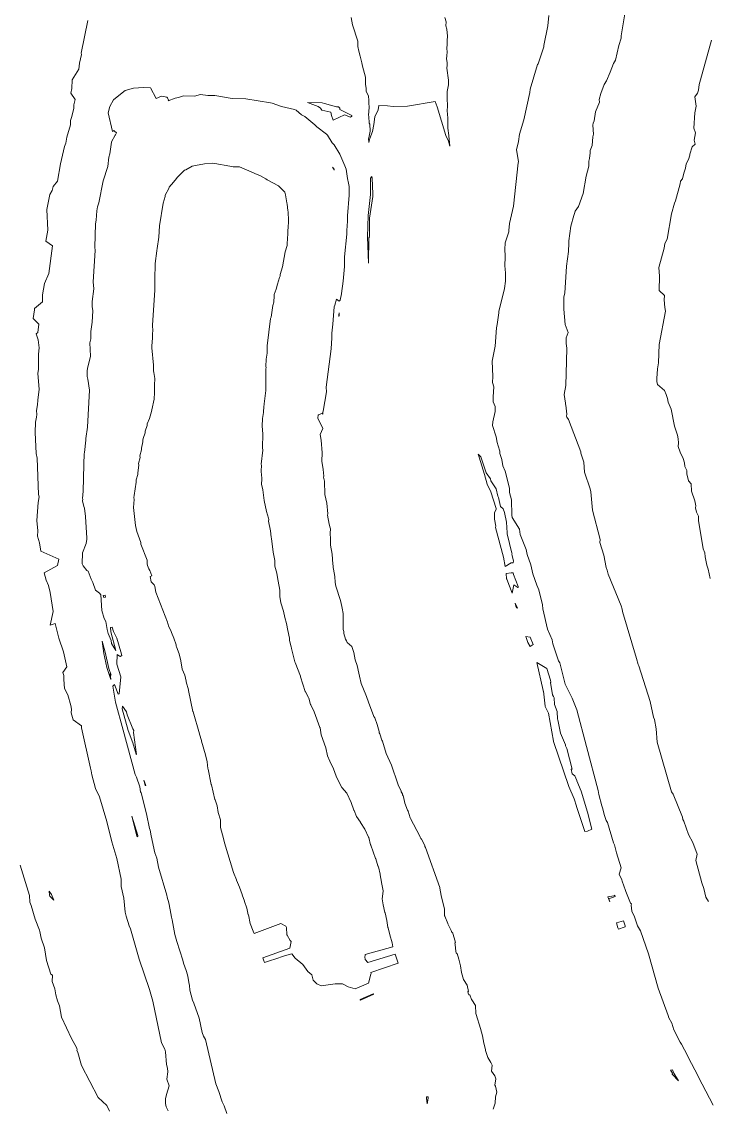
# Model space of a CAD drawing. Header units: metres. Extents: x 809241 to 811075, y 9156873 to 9158251.
# Drawn here: x 809711.3 to 809903.2, y 9157336.7 to 9157640 of the extents above; entities that cross this region are included whole.
import ezdxf

# ---------------------------------------------------------------- set-up
doc = ezdxf.new("R2010")
doc.units = ezdxf.units.M
doc.layers.add('C-TOPO-MAJR', color=9, linetype='Continuous')

msp = doc.modelspace()

# ---------------------------------------------------------------- linework, layer by layer
at = {"layer": 'C-TOPO-MAJR', "color": 9, "linetype": 'Continuous', "lineweight": 5}
for points, elevation in [([(809903.24, 9157394.17), (809902.5, 9157395.42), (809901.89, 9157397.78), (809901.32, 9157399.35), (809899.72, 9157405.62), (809900.05, 9157407.4), (809898.88, 9157410.67), (809897.68, 9157412.89), (809896.36, 9157416.57), (809896.08, 9157417.05), (809895.99, 9157417.73), (809893.34, 9157424.19), (809892.93, 9157424.81), (809888.9, 9157438.71), (809888.63, 9157442.42), (809888.11, 9157445.04), (809887.85, 9157445.62), (809886.91, 9157450), (809883.74, 9157460.05), (809883.58, 9157460.36), (809883.07, 9157462.09), (809879.19, 9157475.15), (809879.1, 9157475.82), (809878.78, 9157476.8), (809875.19, 9157485.64), (809874.95, 9157486.72), (809874.66, 9157487.51), (809874.01, 9157490.95), (809872.88, 9157494.49), (809872.92, 9157495.34), (809870.78, 9157503.51), (809870.34, 9157508.59), (809870.17, 9157509.45), (809868.54, 9157514.09), (809868.36, 9157516.91), (809867.54, 9157519.44), (809867.52, 9157519.75), (809864.09, 9157528.82), (809863.61, 9157529.51), (809863.54, 9157529.73), (809863.61, 9157530.29), (809863.31, 9157532.86), (809863.24, 9157533.15), (809863.28, 9157533.41), (809862.88, 9157535.83), (809863.35, 9157538.31), (809863.33, 9157538.69), (809863.44, 9157541.36), (809863.41, 9157541.55), (809863.62, 9157548.72), (809863.49, 9157550.06), (809863.45, 9157551.62), (809864, 9157553.13), (809863.15, 9157555.36), (809862.76, 9157559.64), (809862.83, 9157560.1), (809862.75, 9157560.81), (809862.84, 9157563.13), (809863.03, 9157564.16), (809863.52, 9157571.62), (809864.1, 9157575.76), (809864.11, 9157576.65), (809864.23, 9157577.19), (809864.18, 9157578.71), (809864.71, 9157582.85), (809865.59, 9157585.78), (809865.73, 9157586.42), (809865.98, 9157587.02), (809866.9, 9157588.33), (809868.2, 9157591.93), (809869.02, 9157596.76), (809869.77, 9157599.61), (809869.79, 9157600.99), (809869.95, 9157601.71), (809870.2, 9157603.36), (809870.14, 9157603.99), (809870.68, 9157605.35), (809870.89, 9157607.84), (809871.04, 9157608.51), (809870.86, 9157611.04), (809870.96, 9157611.62), (809871.24, 9157612.26), (809871.61, 9157614.81), (809872.79, 9157617.49), (809872.71, 9157618.25), (809873.11, 9157619.92), (809874.06, 9157622.4), (809874.75, 9157623.46), (809875.79, 9157625.84), (809876.65, 9157628.24), (809877.21, 9157629.23), (809878.15, 9157633.31), (809878.85, 9157635.37), (809878.85, 9157636.03), (809880.42, 9157645.47)], 2670), ([(809904.57, 9157337.23), (809900.43, 9157345.05), (809900.34, 9157345.34), (809897.52, 9157350.64), (809897.33, 9157351.15), (809895.7, 9157354.3), (809895.28, 9157354.85), (809893.56, 9157358.3), (809892.95, 9157360.14), (809892.14, 9157361.7), (809891.98, 9157362.31), (809889.13, 9157369.95), (809886.46, 9157379.55), (809884.25, 9157386), (809883.38, 9157387.34), (809882.56, 9157389.9), (809881.81, 9157391.48), (809881.6, 9157393.12), (809881.67, 9157393.51), (809881.39, 9157393.74), (809880.16, 9157396.98), (809880.04, 9157397.23), (809879.09, 9157399.88), (809879.05, 9157400.25), (809878.27, 9157401.83), (809878.86, 9157403.56), (809877.51, 9157407.78), (809876.97, 9157410.04), (809876.66, 9157410.57), (809874.97, 9157416.21), (809874.66, 9157416.76), (809874.1, 9157418.45), (809873.72, 9157420.07), (809873.4, 9157420.93), (809872.61, 9157424.02), (809872.42, 9157425.21), (809869.14, 9157437.45), (809866.39, 9157447.7), (809865.12, 9157450.97), (809863.21, 9157454.87), (809861.64, 9157460.87), (809861.29, 9157461.38), (809859.73, 9157466.11), (809859.55, 9157467.29), (809858.27, 9157470.25), (809856.93, 9157475.95), (809856.79, 9157477.02), (809855.85, 9157481.25), (809855.24, 9157482.57), (809854.15, 9157485.69), (809853.57, 9157488.2), (809852.59, 9157491.13), (809852.28, 9157492.54), (809850.61, 9157496.74), (809850.42, 9157498.2), (809848.35, 9157501.42), (809848.23, 9157502.12), (809848.18, 9157506.35), (809847.65, 9157508.46), (809847.6, 9157509.68), (809846.4, 9157514.4), (809845.77, 9157515.92), (809845.5, 9157517.67), (809844.91, 9157519.28), (809844.94, 9157520.01), (809844.42, 9157521.46), (809844.14, 9157522.42), (809843.88, 9157523.99), (809842.89, 9157527.15), (809842.94, 9157528.19), (809843.56, 9157531.03), (809843.61, 9157532.46), (809843.09, 9157533.79), (809843.04, 9157535.15), (809843.25, 9157537.91), (809842.88, 9157539.17), (809842.92, 9157540.8), (809842.75, 9157545.08), (809843.56, 9157549.3), (809843.98, 9157554.46), (809844.2, 9157555.37), (809844.65, 9157558.66), (809844.62, 9157558.96), (809846.24, 9157565.46), (809846.52, 9157567.47), (809846.48, 9157567.99), (809846.45, 9157570.1), (809846.4, 9157570.46), (809846.3, 9157572.09), (809846.36, 9157573.91), (809846.41, 9157574.24), (809846.37, 9157574.56), (809846.26, 9157576.3), (809846.39, 9157578.2), (809847.39, 9157581.29), (809847.46, 9157581.61), (809847.63, 9157583.55), (809848.76, 9157588.44), (809849.99, 9157600.49), (809850.11, 9157600.83), (809849.6, 9157604.28), (809849.63, 9157604.49), (809850.14, 9157606.5), (809850.42, 9157608.52), (809851.6, 9157612.5), (809853.3, 9157620.18), (809853.37, 9157621.1), (809855.48, 9157627.97), (809855.62, 9157628.22), (809857.18, 9157632.95), (809857.18, 9157633.27), (809858.34, 9157638.8), (809858.61, 9157641.73)], 2680), ([(809752.26, 9157335.64), (809751.62, 9157336.79), (809751.51, 9157337.75), (809751.48, 9157339.02), (809751.71, 9157340.27), (809752.45, 9157342.68), (809751.84, 9157344.52), (809752.14, 9157346.58), (809752.05, 9157347.58), (809751.71, 9157348.6), (809751.46, 9157352.17), (809751.26, 9157352.95), (809750.37, 9157354.66), (809747.94, 9157366.31), (809747.04, 9157369.59), (809744.11, 9157378.01), (809741.7, 9157386.5), (809741.32, 9157387.39), (809740.44, 9157390.02), (809740.17, 9157391.15), (809739.78, 9157395.12), (809739.07, 9157398.33), (809739.05, 9157400.43), (809737.89, 9157406.16), (809736.5, 9157410.79), (809735.11, 9157416.48), (809732.99, 9157423.4), (809731.95, 9157425.71), (809730.88, 9157429.52), (809730.73, 9157430.65), (809730.48, 9157431.46), (809728.03, 9157442.72), (809727.97, 9157443.25), (809725.71, 9157444.95), (809725.08, 9157446.88), (809725.19, 9157447.94), (809725.03, 9157448.93), (809724.13, 9157451.93), (809723.26, 9157453.69), (809723.01, 9157456.2), (809723.03, 9157457.3), (809722.74, 9157458.14), (809723.85, 9157459.68), (809722.97, 9157463.9), (809721.67, 9157467.78), (809720.66, 9157471.86), (809719.24, 9157471.35), (809720.07, 9157475.2), (809719.26, 9157480.46), (809718.79, 9157482.49), (809718.09, 9157483.92), (809717.57, 9157486.01), (809721.33, 9157487.99), (809721.64, 9157489.77), (809716.6, 9157492.02), (809716.23, 9157494.41), (809715.66, 9157496.24), (809715.75, 9157497.68), (809715.49, 9157500.59), (809715.89, 9157505.68), (809716.14, 9157507.25), (809716, 9157507.83), (809715.61, 9157518.06), (809715.32, 9157519.36), (809715.04, 9157525.21), (809715.16, 9157528.11), (809715.43, 9157529.45), (809715.51, 9157530.24), (809715.41, 9157531.35), (809715.71, 9157532.89), (809715.79, 9157534.25), (809716.14, 9157537.34), (809715.77, 9157541.65), (809715.94, 9157542.88), (809715.98, 9157547.11), (809716.13, 9157548.88), (809715.89, 9157551.11), (809715.34, 9157552.73), (809715.8, 9157553.17), (809716.06, 9157555.45), (809714.53, 9157557.04), (809714.86, 9157559.42), (809714.89, 9157559.8), (809717.11, 9157561.73), (809717.09, 9157563.64), (809717.69, 9157566.83), (809718.86, 9157569.6), (809719.86, 9157577.3), (809718.03, 9157578.67), (809718.57, 9157581.76), (809718.35, 9157587.45), (809719.19, 9157591.69), (809719.75, 9157592.8), (809720.12, 9157593.95), (809721.31, 9157595.42), (809722.09, 9157600.26), (809723.24, 9157605.11), (809723.6, 9157606), (809723.92, 9157607.68), (809724.9, 9157611.13), (809724.95, 9157612.4), (809725.29, 9157613.45), (809725.84, 9157615.83), (809725.89, 9157616.73), (809726.19, 9157618.23), (809725.03, 9157620.04), (809725.32, 9157621.34), (809725.4, 9157623.73), (809727.27, 9157626.74), (809727.41, 9157628.37), (809727.96, 9157630.81), (809727.86, 9157631.21), (809729.76, 9157640.31)], 2690), ([(809803.32, 9157641.1), (809803.72, 9157639.13), (809805.23, 9157634.53), (809805.23, 9157632.99), (809805.49, 9157631.74), (809805.92, 9157630.34), (809806.06, 9157629.56), (809806.36, 9157628.51), (809806.55, 9157627.53), (809807.39, 9157624.47), (809807.37, 9157622.41), (809807.55, 9157621.42), (809807.54, 9157620.48), (809808.23, 9157619.27), (809808.34, 9157617.98), (809808.28, 9157617.28), (809808.41, 9157615.95), (809808.19, 9157613.86), (809808.3, 9157613.5), (809808.39, 9157611.63), (809808.6, 9157611.37), (809808.67, 9157609.37), (809808.32, 9157607.52), (809808.21, 9157607.33), (809808.33, 9157606.21), (809808.55, 9157607.31), (809809.29, 9157609.28), (809809.7, 9157611.2), (809809.99, 9157613.35), (809810.95, 9157615.35), (809811.11, 9157616.53), (809813.47, 9157616.46), (809815.11, 9157616.23), (809819.06, 9157616.37), (809826.86, 9157617.64), (809827.43, 9157616.13), (809829.82, 9157608.14), (809830.59, 9157606.62), (809830.89, 9157605.2), (809830.64, 9157608.05), (809830.66, 9157608.19), (809830.38, 9157610.22), (809830.35, 9157611.99), (809830.39, 9157612.46), (809830.36, 9157612.69), (809830.32, 9157614.44), (809830.17, 9157614.77), (809830.29, 9157616.6), (809830.16, 9157618.36), (809830.21, 9157618.94), (809830.2, 9157620.42), (809830.54, 9157622.33), (809830.54, 9157623.59), (809830.12, 9157626.99), (809830.2, 9157627.78), (809830.21, 9157628.57), (809829.99, 9157629.58), (809830.13, 9157630.46), (809830.16, 9157631.58), (809830.11, 9157632.46), (809830.23, 9157633.71), (809830.15, 9157634.69), (809830.25, 9157635.9), (809830.06, 9157637.9), (809829.8, 9157638.85), (809829.88, 9157639.94), (809829.57, 9157641.16)], 2690), ([(809903.71, 9157484.41), (809903.13, 9157487.05), (809902.78, 9157488.15), (809902.3, 9157490.46), (809902.24, 9157491.57), (809901.75, 9157492.68), (809900.45, 9157500.6), (809900.42, 9157501.84), (809899.84, 9157502.89), (809899.62, 9157504.14), (809899.73, 9157504.75), (809899.39, 9157506.14), (809898.45, 9157508.84), (809898.36, 9157510.88), (809897.67, 9157511.66), (809897.19, 9157513.67), (809897.2, 9157514.62), (809896.6, 9157515.66), (809896.52, 9157516.74), (809896.14, 9157517.95), (809895.29, 9157519.7), (809894.76, 9157521.26), (809894.84, 9157522.35), (809894.79, 9157523.4), (809894.56, 9157524.48), (809893.71, 9157526.97), (809892.8, 9157531.71), (809891.97, 9157533.64), (809891.81, 9157534.65), (809891.43, 9157535.85), (809890.95, 9157536.96), (809888.97, 9157538.6), (809888.81, 9157539.41), (809888.74, 9157540.24), (809888.98, 9157542.96), (809889.29, 9157544.7), (809889.42, 9157549.77), (809891.24, 9157559.05), (809891, 9157560.14), (809890.81, 9157562.27), (809890.93, 9157563.43), (809889.42, 9157564.82), (809889.52, 9157568.83), (809889.32, 9157571.28), (809890.87, 9157576.67), (809891.03, 9157578.01), (809891.65, 9157579.24), (809892.91, 9157586.26), (809893.73, 9157589.25), (809894.03, 9157589.96), (809895.29, 9157594.67), (809895.36, 9157595.44), (809895.99, 9157596.09), (809896.36, 9157597.69), (809896.8, 9157599.01), (809896.99, 9157600.26), (809897.62, 9157601.44), (809898, 9157602.66), (809898.01, 9157602.93), (809898.66, 9157605), (809899.48, 9157605.76), (809899.24, 9157606.83), (809899.55, 9157608.91), (809899.1, 9157610.26), (809899.39, 9157614.54), (809899.82, 9157616.35), (809899.37, 9157618.97), (809900.18, 9157619.96), (809900.41, 9157620.82), (809900.61, 9157622.45), (809901.02, 9157623.69), (809904.1, 9157634.79)], 2660), ([(809843.03, 9157336.17), (809843.62, 9157337.81), (809843.68, 9157339.57), (809844.09, 9157340.93), (809843.7, 9157342.58), (809843.47, 9157342.87), (809843.82, 9157344.63), (809843.52, 9157345.44), (809842.55, 9157346.75), (809842.76, 9157348.42), (809842.42, 9157349.15), (809841.53, 9157350.58), (809840.94, 9157352.51), (809840.94, 9157352.83), (809840.45, 9157354.61), (809840.09, 9157356.67), (809839.55, 9157358.71), (809838.3, 9157362.64), (809838.19, 9157362.85), (809838.07, 9157365.12), (809837.07, 9157366.66), (809837.02, 9157366.79), (809836.48, 9157368.11), (809836.29, 9157368.05), (809836.1, 9157368.53), (809835.99, 9157369), (809836.14, 9157369.05), (809836.18, 9157369.06), (809835.81, 9157370.75), (809834.78, 9157372.34), (809834.22, 9157374.29), (809833.89, 9157376.22), (809833.45, 9157378.05), (809832.96, 9157379.59), (809832.82, 9157379.57), (809832.76, 9157379.56), (809832.6, 9157380.17), (809832.43, 9157382.15), (809832.3, 9157382.62), (809832.5, 9157382.67), (809831.69, 9157385.59), (809831.5, 9157385.54), (809831.33, 9157386.1), (809830.41, 9157387.95), (809830.41, 9157387.97), (809830.4, 9157388), (809829.52, 9157390.04), (809829.48, 9157390.18), (809829.44, 9157392.07), (809828.54, 9157395.71), (809828.5, 9157395.86), (809828.13, 9157397.91), (809828.12, 9157397.97), (809828.1, 9157398.03), (809824.11, 9157409.28), (809823.99, 9157409.5), (809823.97, 9157409.77), (809823.01, 9157411.6), (809822.86, 9157411.78), (809822.76, 9157411.98), (809822.6, 9157412.18), (809822.51, 9157412.39), (809819.94, 9157417.33), (809819.84, 9157417.57), (809819.27, 9157419.43), (809819.13, 9157419.66), (809818.37, 9157421.66), (809817.97, 9157423.4), (809817.89, 9157423.68), (809817.74, 9157423.94), (809817.67, 9157424.2), (809817.37, 9157424.79), (809817.3, 9157425.02), (809816.52, 9157426.73), (809816.44, 9157427.02), (809814.6, 9157432.21), (809813.18, 9157435.54), (809812.08, 9157438.97), (809811.91, 9157439.27), (809811.39, 9157440.99), (809811.23, 9157441.31), (809811.16, 9157441.69), (809810.66, 9157443.58), (809809.93, 9157445.51), (809809.69, 9157445.84), (809808.16, 9157449.82), (809807.67, 9157451.48), (809807.45, 9157451.88), (809806.12, 9157455.1), (809806, 9157455.92), (809805.83, 9157456.29), (809805.54, 9157457.99), (809805.08, 9157460.14), (809804.51, 9157461.66), (809804.07, 9157463.69), (809803.55, 9157465.38), (809802.23, 9157466.5), (809802.04, 9157466.98), (809801.79, 9157467.45), (809801.32, 9157469.07), (809801.3, 9157469.62), (809801.09, 9157470.11), (809801.08, 9157474.13), (809801.12, 9157474.59), (809800.84, 9157476.13), (809800.71, 9157476.58), (809800.4, 9157478.23), (809799.12, 9157482.27), (809798.93, 9157483.28), (809798.84, 9157484.92), (809798.41, 9157486.99), (809798.35, 9157487.49), (809798.34, 9157487.96), (809798.23, 9157488.38), (809798.06, 9157491.24), (809797.62, 9157493.67), (809797.62, 9157495.41), (809797.48, 9157497.07), (809797.6, 9157498.24), (809797.39, 9157498.84), (809797.33, 9157499.26), (809797.22, 9157499.61), (809796.79, 9157502.1), (809796.84, 9157502.49), (809796.54, 9157505.44), (809796.03, 9157507.9), (809795.91, 9157511.62), (809795.66, 9157512.74), (809795.75, 9157513.03), (809795.58, 9157514.9), (809795.16, 9157517.22), (809795.25, 9157519.52), (809794.94, 9157523.08), (809794.7, 9157524.6), (809795.41, 9157526.3), (809794.06, 9157529.22), (809794.1, 9157530.11), (809794.33, 9157530.17), (809795.25, 9157530.63), (809795.41, 9157530.29), (809795.42, 9157530.75), (809795.47, 9157530.9), (809795.49, 9157531.16), (809796.48, 9157536.58), (809796.41, 9157537.9), (809797.81, 9157548.58), (809797.98, 9157551.61), (809797.96, 9157552.9), (809798.24, 9157555.5), (809798.63, 9157560.26), (809798.84, 9157560.73), (809799.24, 9157562.42), (809799.99, 9157561.86), (809800.29, 9157562.12), (809800.62, 9157563.89), (809800.62, 9157564.06), (809801.17, 9157567.51), (809801.47, 9157571.59), (809801.49, 9157574.29), (809802.14, 9157580.58), (809802.14, 9157581.61), (809802.36, 9157584.21), (809802.33, 9157585.73), (809802.81, 9157591.52), (809802.77, 9157593.91), (809802.65, 9157594.82), (809802.32, 9157596.18), (809801.92, 9157598.72), (809801.58, 9157599.71), (809800.15, 9157602.92), (809798.58, 9157605.52), (809798.07, 9157606.15), (809796.72, 9157608.28), (809796.48, 9157608.53), (809793.78, 9157610.57), (809793.2, 9157611.14), (809790.38, 9157613.45), (809789.51, 9157613.96), (809787.95, 9157615.23), (809787.49, 9157615.43), (809783.86, 9157616.3), (809781.3, 9157617.21), (809780.84, 9157617.34), (809773.89, 9157618.39), (809770.14, 9157618.49), (809765.29, 9157619.31), (809763.26, 9157619.38), (809761.27, 9157619.64), (809759.56, 9157619.13), (809756.54, 9157619.27), (809755.14, 9157618.78), (809754.2, 9157618.61), (809752.24, 9157617.81), (809752.28, 9157618.01), (809751.99, 9157618.71), (809751.86, 9157618.92), (809750.31, 9157619.18), (809748.87, 9157618.47), (809747.25, 9157621.48), (809745.3, 9157621.55), (809745.3, 9157621.55), (809742.57, 9157621.36), (809740.2, 9157620.72), (809739.32, 9157620.07), (809736.98, 9157618.15), (809735.95, 9157616.27), (809735.47, 9157614.53), (809736.7, 9157609.32), (809737.04, 9157609.55), (809737.22, 9157609.34), (809737.81, 9157608.92), (809737.46, 9157608.32), (809737.43, 9157608.25), (809736.42, 9157606.36), (809736.39, 9157606.29), (809735.91, 9157603.08), (809735.61, 9157602.11), (809735.35, 9157599.49), (809734.02, 9157595.49), (809732.85, 9157589.32), (809732.47, 9157588.22), (809732.28, 9157587.15), (809732.1, 9157584.53), (809731.89, 9157583.5), (809731.72, 9157577.01), (809731.77, 9157576.05), (809731.29, 9157567.32), (809731.41, 9157565.3), (809731.01, 9157561.79), (809730.95, 9157560.36), (809731.12, 9157559.15), (809730.97, 9157556.02), (809730.59, 9157553.38), (809730.57, 9157551.38), (809730.32, 9157550.28), (809730.5, 9157546.56), (809729.67, 9157543.09), (809729.6, 9157542.4), (809729.62, 9157540.8), (809729.81, 9157540.1), (809730.21, 9157537), (809729.69, 9157526.7), (809729.22, 9157523.52), (809729.23, 9157523.08), (809728.85, 9157519.6), (809728.76, 9157519.22), (809728.68, 9157516.37), (809728.63, 9157516.12), (809728.47, 9157508.82), (809728.26, 9157506.73), (809728.36, 9157506.56), (809728.3, 9157506.14), (809728.68, 9157504.49), (809728.83, 9157504.08), (809729.08, 9157501.74), (809729.49, 9157495.71), (809729.48, 9157495.36), (809729.34, 9157494.14), (809728.29, 9157491.55), (809728.15, 9157488.49), (809728.43, 9157487.98), (809729.46, 9157486.67), (809729.89, 9157486.48), (809730.71, 9157484.22), (809731.19, 9157483.32), (809731.87, 9157481.19), (809733.04, 9157480.33), (809733.36, 9157479.84), (809733.72, 9157475.42), (809734.32, 9157473.22), (809734.81, 9157472.37), (809735.15, 9157470.13), (809735.44, 9157469.05), (809736.27, 9157467.05), (809736.39, 9157466.27), (809737.55, 9157464.33), (809736.16, 9157469.49), (809736.06, 9157470.67), (809736.24, 9157470.72), (809736.55, 9157470.78), (809736.96, 9157469.55), (809737.89, 9157467.69), (809739.02, 9157463.9), (809739.24, 9157462.87), (809738.8, 9157462.64), (809738.62, 9157462.67), (809738, 9157463.18), (809737.91, 9157460.49), (809738.97, 9157456.9), (809738.48, 9157452.14), (809738.2, 9157452.09), (809737.23, 9157454.77), (809737.18, 9157454.78), (809736.74, 9157454.36), (809737.45, 9157449.88), (809739.6, 9157442.01), (809743, 9157429.69), (809743.32, 9157428.94), (809744.28, 9157426.19), (809744.49, 9157424.81), (809744.65, 9157424.55), (809746.14, 9157418.62), (809747.03, 9157414.54), (809747.19, 9157414.11), (809747.42, 9157412.48), (809748.47, 9157407.77), (809749.01, 9157406.25), (809749.48, 9157403.77), (809751.87, 9157395.94), (809751.89, 9157395.41), (809752.42, 9157393.82), (809752.74, 9157391.79), (809753.13, 9157389.75), (809753.36, 9157389.08), (809754.05, 9157384.97), (809754.47, 9157383.65), (809754.62, 9157382.98), (809756.35, 9157377.74), (809756.5, 9157376.9), (809757.25, 9157374.93), (809757.61, 9157373.68), (809757.79, 9157372.77), (809757.95, 9157371.53), (809758.14, 9157370.72), (809758.28, 9157369.41), (809759.04, 9157366.63), (809759.4, 9157365.8), (809760.84, 9157361.6), (809761.75, 9157357.56), (809762.11, 9157356.57), (809762.62, 9157355.57), (809765.51, 9157343.21), (809766.38, 9157341.1), (809767.34, 9157338.16), (809767.86, 9157337.09), (809768.6, 9157334.95)], 2690), ([(809735.79, 9157335.55), (809735.1, 9157337.19), (809732.67, 9157339.44), (809728, 9157348.31), (809726.98, 9157351.97), (809726.69, 9157352.61), (809726.82, 9157352.83), (809726.61, 9157353.36), (809725.23, 9157355.85), (809722.45, 9157361.82), (809721.87, 9157365.03), (809721.29, 9157366.37), (809720.82, 9157368.1), (809720.53, 9157369.74), (809719.8, 9157371.83), (809719.87, 9157373.57), (809719.45, 9157373.89), (809718.2, 9157377.67), (809717.62, 9157381.19), (809716.75, 9157383.9), (809716.34, 9157385.75), (809716.21, 9157386.18), (809715.02, 9157389.19), (809713.95, 9157393.05), (809713.6, 9157393.97), (809713.49, 9157395.83), (809710.89, 9157404.34)], 2700)]:
    msp.add_lwpolyline(points, dxfattribs=dict(at, elevation=elevation))
for points, elevation in [([(809801.52, 9157613.95), (809803.16, 9157613.31), (809803.57, 9157613.54), (809803.51, 9157613.74), (809800.15, 9157615.44), (809800.19, 9157615.77), (809799.81, 9157616.13), (809799.27, 9157616.19), (809795.92, 9157617.09), (809795.3, 9157617.34), (809791.14, 9157617.38), (809794.18, 9157616.26), (809794.78, 9157615.84), (809795.18, 9157615.21), (809797.69, 9157614.65), (809797.9, 9157613.73), (809798.36, 9157612.48), (809801.52, 9157613.95)], 2690), ([(809761.01, 9157440.93), (809761.51, 9157439.11), (809761.52, 9157438.97), (809762.64, 9157435.15), (809763.07, 9157433.23), (809763.31, 9157431.28), (809763.36, 9157431.16), (809764.27, 9157426.89), (809764.3, 9157426.74), (809765.3, 9157422.68), (809765.37, 9157422.54), (809765.94, 9157420.86), (809766.18, 9157419.04), (809766.85, 9157416.95), (809766.83, 9157415.11), (809766.86, 9157414.88), (809767.37, 9157412.79), (809767.47, 9157412.55), (809767.92, 9157410.57), (809770.52, 9157402.23), (809771.31, 9157400.24), (809771.35, 9157400.12), (809772.15, 9157398.2), (809772.86, 9157396.16), (809772.89, 9157396.05), (809773.56, 9157394.24), (809773.58, 9157394.14), (809774.17, 9157392.33), (809774.61, 9157390.43), (809774.62, 9157390.41), (809775.11, 9157388.04), (809775.95, 9157385.89), (809775.95, 9157385.86), (809776.24, 9157385.24), (809783.74, 9157388.04), (809785.12, 9157387.23), (809785.27, 9157386.9), (809785.35, 9157384.88), (809785.46, 9157384.73), (809786.34, 9157383.23), (809786.55, 9157383), (809786.25, 9157381.08), (809778.71, 9157378.4), (809778.86, 9157377.88), (809778.87, 9157377.86), (809779.15, 9157377.12), (809780.8, 9157377.69), (809782.01, 9157378.01), (809784.76, 9157378.96), (809786.79, 9157379.5), (809787.75, 9157378.29), (809789.82, 9157376.53), (809791.24, 9157374.65), (809792.36, 9157373.65), (809792.75, 9157372.18), (809793.81, 9157371.12), (809794.94, 9157370.61), (809798.9, 9157371.16), (809800.9, 9157371.12), (809802.51, 9157370.37), (809804.51, 9157369.74), (809808.18, 9157371.33), (809808.88, 9157373.86), (809808.92, 9157374.05), (809808.89, 9157374.33), (809816.47, 9157376.91), (809815.97, 9157378.58), (809815.63, 9157379.47), (809807.99, 9157377.08), (809807.29, 9157378), (809807.28, 9157378.28), (809807.22, 9157378.45), (809807.31, 9157379.34), (809815.02, 9157381.5), (809814.79, 9157382.66), (809814.15, 9157384.83), (809814.15, 9157384.84), (809813.66, 9157386.84), (809813.65, 9157386.87), (809813.34, 9157388.88), (809812.82, 9157391.04), (809812.81, 9157391.07), (809812.31, 9157393.21), (809812.05, 9157394.87), (809812.34, 9157397.04), (809812.3, 9157397.13), (809811.86, 9157399.49), (809811.8, 9157399.61), (809811.43, 9157401.64), (809811.42, 9157401.78), (809810.97, 9157403.88), (809810.91, 9157403.99), (809810.83, 9157404.09), (809810.22, 9157406.04), (809810.16, 9157406.14), (809808.84, 9157409.9), (809808.78, 9157409.98), (809808.29, 9157412.04), (809808.25, 9157412.15), (809807.17, 9157414.37), (809805.96, 9157416.22), (809805.93, 9157416.32), (809804.82, 9157417.92), (809804.19, 9157419.6), (809804.14, 9157419.69), (809803.38, 9157421.85), (809802.12, 9157424.42), (809800.75, 9157425.97), (809799.97, 9157427.43), (809799.18, 9157429.21), (809798.44, 9157431.23), (809797.4, 9157433.36), (809796.78, 9157434.9), (809796.28, 9157437.06), (809795.02, 9157440.77), (809794.69, 9157442.66), (809794.6, 9157442.81), (809792.99, 9157447.12), (809792.05, 9157449.13), (809792.02, 9157449.24), (809791.51, 9157450.93), (809791.46, 9157451.17), (809790.56, 9157452.71), (809790.51, 9157452.84), (809789.23, 9157456.97), (809789.19, 9157457.13), (809787.7, 9157460.92), (809787.62, 9157461.09), (809786.68, 9157464.82), (809786.67, 9157465.05), (809786.59, 9157465.26), (809786.14, 9157467.21), (809786.16, 9157467.72), (809785.62, 9157469.88), (809785.3, 9157471.79), (809784.78, 9157473.51), (809784.48, 9157475.26), (809783.73, 9157477.65), (809783.43, 9157479.36), (809783.4, 9157481.1), (809782.92, 9157483.69), (809782.9, 9157484.1), (809782.6, 9157485.92), (809782.06, 9157487.84), (809782.04, 9157489.43), (809781.54, 9157491.73), (809781.08, 9157495.58), (809780.97, 9157495.99), (809780.78, 9157497.75), (809780.27, 9157500.43), (809780.32, 9157500.86), (809780.27, 9157501.25), (809779.66, 9157503.12), (809779.03, 9157506.15), (809778.63, 9157509.22), (809778.27, 9157510.77), (809778.37, 9157512.19), (809778.33, 9157513.68), (809778.25, 9157514.04), (809778.2, 9157514.45), (809778.32, 9157515.97), (809778.23, 9157516.35), (809778.67, 9157520.26), (809778.57, 9157520.91), (809778.62, 9157522.7), (809778.66, 9157523.04), (809778.66, 9157524.84), (809778.5, 9157526.96), (809778.56, 9157529.07), (809778.88, 9157530.74), (809778.99, 9157532.56), (809779.07, 9157532.88), (809779.09, 9157533.2), (809779.52, 9157536.89), (809779.49, 9157541.86), (809779.54, 9157542.55), (809779.52, 9157542.98), (809779.59, 9157543.36), (809779.52, 9157543.64), (809779.64, 9157545.67), (809779.87, 9157547.37), (809779.9, 9157547.79), (809779.84, 9157549.4), (809780.84, 9157557.04), (809780.96, 9157557.45), (809781.49, 9157560.7), (809781.74, 9157561.61), (809781.82, 9157563.35), (809781.86, 9157563.71), (809782.42, 9157565.2), (809782.79, 9157566.66), (809783.36, 9157568.53), (809783.52, 9157568.91), (809783.54, 9157569.35), (809784.13, 9157571.48), (809784.9, 9157575.64), (809785.48, 9157577.41), (809785.59, 9157579.86), (809785.64, 9157580.19), (809785.7, 9157581.89), (809785.75, 9157582.21), (809785.89, 9157584.38), (809785.74, 9157586.85), (809785.67, 9157587.21), (809785.51, 9157588.98), (809785.42, 9157589.31), (809785.02, 9157591.57), (809784.78, 9157592.37), (809783.06, 9157594.07), (809779.85, 9157595.74), (809779.54, 9157596.06), (809778.05, 9157596.92), (809776.45, 9157597.52), (809776.08, 9157597.74), (809772.12, 9157599.42), (809770.4, 9157599.43), (809769.93, 9157599.52), (809769.46, 9157599.57), (809765.24, 9157600.38), (809764.74, 9157600.4), (809762.34, 9157600.24), (809759.85, 9157599.75), (809758.95, 9157599.64), (809757.17, 9157598.62), (809756.75, 9157598.44), (809754.77, 9157596.48), (809754.5, 9157596.16), (809753.75, 9157595.1), (809752.54, 9157593.75), (809752.4, 9157593.33), (809751.39, 9157591.52), (809751.35, 9157591.1), (809750.78, 9157589.26), (809749.82, 9157582.92), (809749.61, 9157579.78), (809749.13, 9157576.59), (809749.08, 9157576.07), (809748.83, 9157574.47), (809748.8, 9157573.91), (809748.55, 9157572.29), (809748.53, 9157568.01), (809748.48, 9157564.92), (809747.82, 9157555.14), (809747.97, 9157553.49), (809747.87, 9157552.96), (809747.86, 9157551.54), (809747.63, 9157549.37), (809747.64, 9157548.89), (809748.12, 9157544.04), (809748.12, 9157542.4), (809748.17, 9157541.91), (809748.52, 9157540.3), (809748.39, 9157538.38), (809748.42, 9157536.82), (809748.37, 9157536.33), (809748.34, 9157534.47), (809747.64, 9157531.51), (809747.56, 9157531.02), (809746.96, 9157529.12), (809746.35, 9157527.62), (809746.31, 9157527.14), (809745.8, 9157525.59), (809745.82, 9157525.13), (809745.24, 9157523.48), (809745.13, 9157523.03), (809745.1, 9157522.57), (809744.78, 9157520.79), (809744.77, 9157520.34), (809744.32, 9157518.68), (809744.36, 9157518.21), (809743.91, 9157516.49), (809744, 9157516.03), (809743.71, 9157513.92), (809743.72, 9157513.43), (809743.3, 9157511.93), (809743.25, 9157511.34), (809742.69, 9157507.62), (809742.66, 9157507.07), (809742.69, 9157506.49), (809742.55, 9157504.21), (809743.05, 9157499.22), (809743.45, 9157497.53), (809744.56, 9157494.46), (809744.53, 9157493.97), (809746.34, 9157489.55), (809746.36, 9157488.49), (809746.45, 9157488.03), (809746.81, 9157487.06), (809747.06, 9157486.6), (809747.67, 9157485.15), (809747.23, 9157484.99), (809747.5, 9157483.44), (809748.33, 9157482.67), (809748.49, 9157482.2), (809748.81, 9157480.6), (809752.07, 9157472.24), (809752.12, 9157471.86), (809752.25, 9157471.53), (809752.31, 9157471.19), (809753.07, 9157469.6), (809753.12, 9157469.3), (809753.79, 9157467.71), (809754.42, 9157465.83), (809754.44, 9157465.6), (809754.49, 9157465.52), (809754.5, 9157465.27), (809755.25, 9157463.36), (809755.76, 9157461.43), (809756.12, 9157459.11), (809756.83, 9157457.43), (809757.26, 9157455.69), (809757.29, 9157455.49), (809757.86, 9157453.28), (809757.91, 9157453.13), (809759.12, 9157447.26), (809759.16, 9157447.15), (809760.97, 9157441.04), (809761.01, 9157440.93)], 2700), ([(809798.14, 9157599.32), (809798.53, 9157598.77), (809798.63, 9157598.5), (809798.64, 9157598.64), (809798.59, 9157598.74), (809798.14, 9157599.32)], 2690), ([(809807.89, 9157579.82), (809808.17, 9157572.51), (809808.32, 9157579.66), (809808.43, 9157579.64), (809808.44, 9157579.73), (809808.41, 9157579.86), (809808.44, 9157580.01), (809808.48, 9157585.06), (809809.43, 9157591.14), (809809.42, 9157591.86), (809809.2, 9157596.25), (809809.1, 9157596.68), (809808.72, 9157596.26), (809808.74, 9157591.65), (809808.11, 9157585.85), (809807.89, 9157579.82)], 2690), ([(809799.98, 9157557.86), (809799.99, 9157557.89), (809800.01, 9157558.64), (809799.88, 9157558.1), (809799.9, 9157557.75), (809799.95, 9157557.62), (809799.98, 9157557.86)], 2690), ([(809840.6, 9157513.42), (809841.38, 9157510.75), (809842.43, 9157508.63), (809843.9, 9157503.93), (809843.93, 9157503.78), (809843.38, 9157502.73), (809843.4, 9157500.99), (809843.77, 9157499.03), (809843.71, 9157498.61), (809845.94, 9157490.4), (809846.4, 9157487.79), (809848.1, 9157488.74), (809848.65, 9157488.75), (809848.74, 9157489.32), (809848.23, 9157491.15), (809848.31, 9157491.26), (809848.24, 9157491.45), (809847, 9157496.89), (809846.97, 9157497.15), (809846.75, 9157500.1), (809846.18, 9157502.87), (809845.86, 9157503.91), (809845.14, 9157504.56), (809844.54, 9157507.05), (809844.35, 9157507.38), (809843.87, 9157509.46), (809842.42, 9157511.7), (809842.28, 9157512.22), (809841.07, 9157513.93), (809839.56, 9157518.44), (809838.85, 9157519.12), (809839.15, 9157518.3), (809840.6, 9157513.42)], 2680), ([(809846.81, 9157484.29), (809846.83, 9157484.24), (809848.35, 9157480.35), (809848.82, 9157482.68), (809849.98, 9157481.92), (809850.11, 9157482.02), (809850.07, 9157482.2), (809848.76, 9157485.5), (809848.76, 9157485.53), (809848.74, 9157485.56), (809848.64, 9157485.96), (809848.11, 9157485.95), (809846.66, 9157485.8), (809846.81, 9157484.29)], 2680), ([(809734.21, 9157479.12), (809734.7, 9157479.22), (809734.62, 9157479.65), (809734.59, 9157479.72), (809734.1, 9157479.63), (809734.02, 9157479.65), (809734.12, 9157479.4), (809734.21, 9157479.12)], 2690), ([(809849.41, 9157476.64), (809849.54, 9157476.21), (809849.88, 9157476.14), (809849.24, 9157477.48), (809849.4, 9157476.64), (809849.4, 9157476.64), (809849.41, 9157476.64)], 2680), ([(809734.27, 9157463.42), (809735.04, 9157459.54), (809736.22, 9157456.2), (809735.96, 9157457.84), (809736.32, 9157457.43), (809735.67, 9157459.27), (809734.63, 9157463.83), (809733.8, 9157466.93), (809734.27, 9157463.42)], 2690), ([(809852.69, 9157466.54), (809852.7, 9157466.53), (809853.41, 9157465.36), (809854.23, 9157466.01), (809853.4, 9157467.98), (809852.14, 9157468.17), (809852.69, 9157466.54)], 2680), ([(809866.38, 9157420.71), (809868.64, 9157413.74), (809869.43, 9157413.8), (809870.58, 9157414.35), (809869.41, 9157419.14), (809867.62, 9157424.96), (809866.42, 9157427.92), (809866.42, 9157427.93), (809866.41, 9157427.98), (809865.85, 9157429.29), (809865.09, 9157429.8), (809864.87, 9157431.11), (809865.13, 9157431.12), (809863.68, 9157436.88), (809863.28, 9157437.7), (809863.24, 9157437.93), (809861.84, 9157441.16), (809861.13, 9157444.95), (809861.05, 9157445.13), (809860.89, 9157447.23), (809860.22, 9157449.19), (809860.1, 9157451.05), (809859.95, 9157451.44), (809859.65, 9157451.89), (809859.05, 9157455.31), (809859.19, 9157455.45), (809859.03, 9157455.98), (809858.05, 9157459.3), (809858.04, 9157459.3), (809855.22, 9157460.92), (809857.03, 9157453.1), (809857.03, 9157453.04), (809857.04, 9157452.99), (809857.06, 9157452.94), (809857.07, 9157452.9), (809857.54, 9157448.77), (809857.58, 9157448.66), (809858.51, 9157446.79), (809859.91, 9157438.92), (809859.91, 9157438.87), (809864.16, 9157426.29), (809865.67, 9157422.85), (809866.35, 9157420.76), (809866.38, 9157420.71)], 2680), ([(809740.99, 9157441.92), (809742.35, 9157438.48), (809743.27, 9157435.35), (809743.33, 9157435.22), (809742.57, 9157441.42), (809742.63, 9157441.97), (809742.31, 9157442.38), (809740.75, 9157446.3), (809740.61, 9157447.17), (809739.43, 9157448.78), (809739.38, 9157447.96), (809740.99, 9157441.92)], 2690), ([(809745.86, 9157426.56), (809745.96, 9157426.59), (809745.95, 9157426.7), (809745.91, 9157426.86), (809745.45, 9157428.04), (809745.7, 9157426.98), (809745.81, 9157426.64), (809745.86, 9157426.56)], 2690), ([(809743.47, 9157412.55), (809743.57, 9157412.27), (809743.73, 9157412.33), (809743.73, 9157412.44), (809743.7, 9157412.56), (809742.04, 9157418.03), (809743.47, 9157412.55)], 2690), ([(809719.18, 9157395.66), (809720.3, 9157394.5), (809719.58, 9157396.09), (809718.99, 9157397.08), (809719.05, 9157395.92), (809719.18, 9157395.66)], 2700), ([(809876.79, 9157395.77), (809875.13, 9157395.49), (809875.61, 9157394.06), (809875.37, 9157394.94), (809877.18, 9157395.57), (809877.17, 9157395.6), (809877.07, 9157395.92), (809876.91, 9157395.87), (809876.79, 9157395.77)], 2680), ([(809877.85, 9157386.82), (809878.04, 9157386.48), (809879.64, 9157386.95), (809879.95, 9157387.08), (809879.89, 9157387.41), (809879.5, 9157388.75), (809877.47, 9157388.18), (809877.85, 9157386.82)], 2680), ([(809805.87, 9157366.75), (809805.88, 9157366.61), (809805.94, 9157366.59), (809809.69, 9157368.25), (809809.59, 9157368.3), (809809.53, 9157368.37), (809805.87, 9157366.75)], 2700), ([(809893.12, 9157346.25), (809893.1, 9157345.97), (809894.8, 9157344.08), (809893.51, 9157346.18), (809893.15, 9157347.1), (809892.64, 9157347.07), (809893.12, 9157346.25)], 2680), ([(809824.39, 9157339.23), (809824.6, 9157337.66), (809824.92, 9157339.22), (809824.84, 9157339.56), (809824.46, 9157339.59), (809824.39, 9157339.23)], 2700)]:
    msp.add_lwpolyline(points, close=True, dxfattribs=dict(at, elevation=elevation))

doc.saveas('drawing.dxf')
